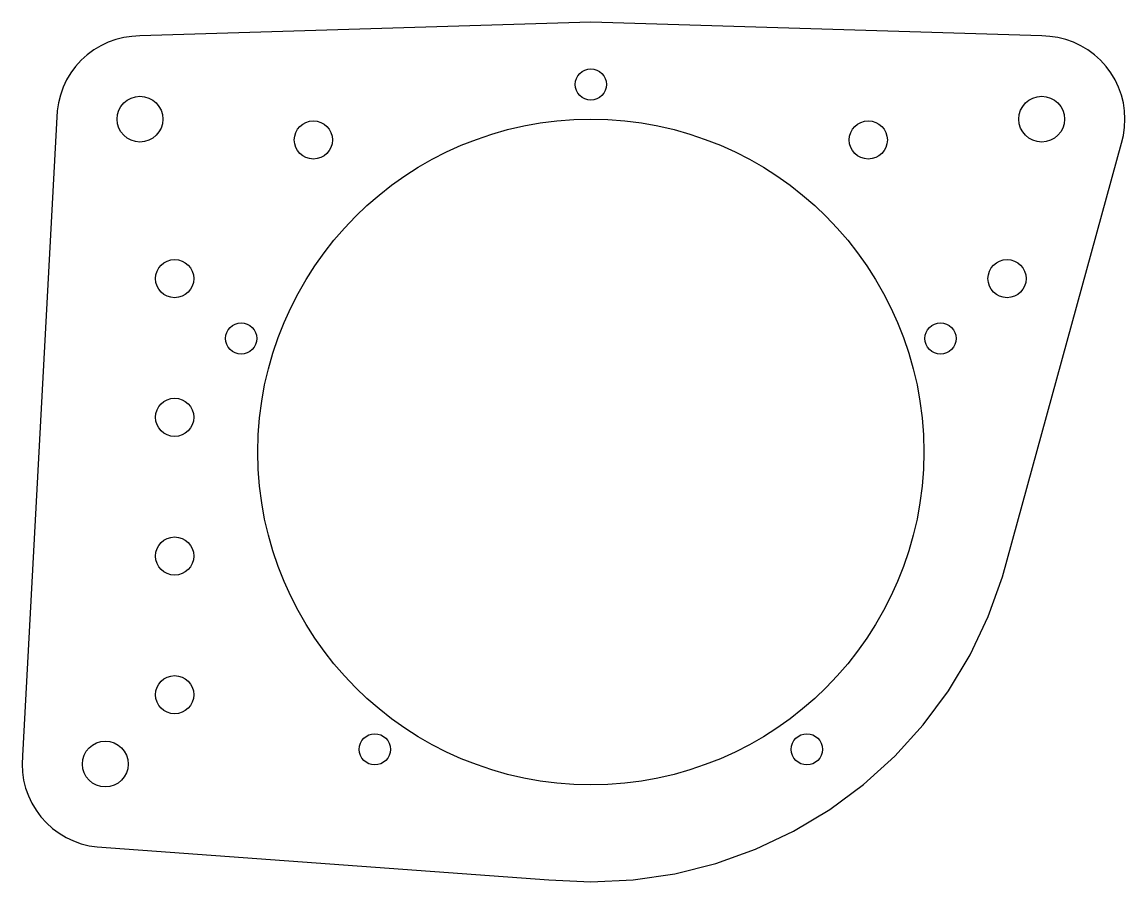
# Model space of a CAD drawing. Header units: millimetres. Extents: x 0 to 159, y 0 to 124.
import ezdxf

# ---------------------------------------------------------------- set-up
doc = ezdxf.new("R2010")
doc.units = ezdxf.units.MM
doc.layers.add('CUT', color=7, linetype='Continuous')

msp = doc.modelspace()

# ---------------------------------------------------------------- linework, layer by layer
at = {"layer": 'CUT'}
msp.add_lwpolyline([(0, 17), (0.06, 15.82), (0.23, 14.66), (0.52, 13.52), (0.91, 12.41), (1.42, 11.34), (2.02, 10.33), (2.72, 9.39), (3.51, 8.51), (4.39, 7.72), (5.33, 7.02), (6.34, 6.42), (7.41, 5.91), (8.52, 5.52), (9.66, 5.23), (10.82, 5.06), (75.92, 0.3), (82, 0), (88.08, 0.3), (94.1, 1.19), (100, 2.67), (105.73, 4.72), (111.23, 7.32), (116.45, 10.45), (121.33, 14.07), (125.84, 18.16), (129.93, 22.67), (133.55, 27.55), (136.68, 32.77), (139.28, 38.27), (141.33, 44), (158.48, 106.52), (158.77, 107.66), (158.94, 108.82), (159, 110), (158.94, 111.18), (158.77, 112.34), (158.48, 113.48), (158.09, 114.59), (157.58, 115.66), (156.98, 116.67), (156.28, 117.61), (155.49, 118.49), (154.61, 119.28), (153.67, 119.98), (152.66, 120.58), (151.59, 121.09), (150.48, 121.48), (149.34, 121.77), (148.18, 121.94), (147, 122), (82, 124), (17, 122), (15.82, 121.94), (14.66, 121.77), (13.52, 121.48), (12.41, 121.09), (11.34, 120.58), (10.33, 119.98), (9.39, 119.28), (8.51, 118.49), (7.72, 117.61), (7.02, 116.67), (6.42, 115.66), (5.91, 114.59), (5.52, 113.48), (5.23, 112.34), (5.06, 111.18), (0.06, 18.18)], close=True, dxfattribs=at)
for centre, radius in [((82, 115), 2.25), ((17, 110), 3.3), ((147, 110), 3.3), ((82, 62), 48), ((42, 107), 2.75), ((122, 107), 2.75), ((22, 87), 2.75), ((142, 87), 2.75), ((31.59, 78.38), 2.25), ((132.41, 78.38), 2.25), ((22, 67), 2.75), ((22, 47), 2.75), ((22, 27), 2.75), ((50.85, 19.12), 2.25), ((113.15, 19.12), 2.25), ((12, 17), 3.3)]:
    msp.add_circle(centre, radius, dxfattribs=at)

doc.saveas('drawing.dxf')
